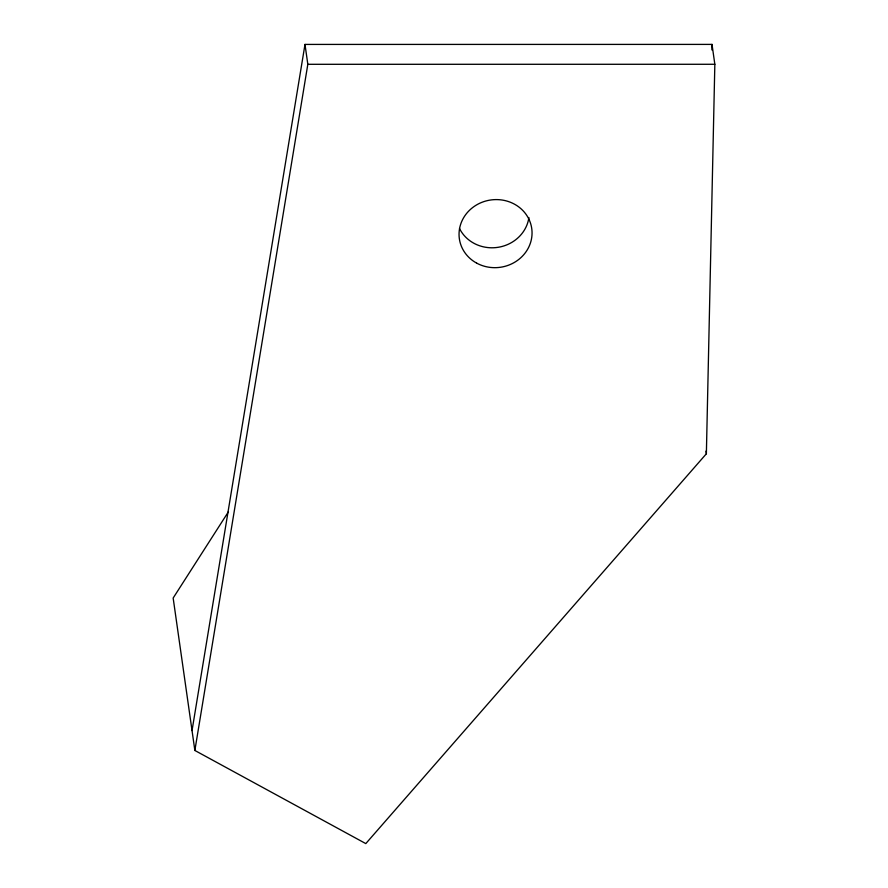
<?xml version="1.0" encoding="UTF-8"?>
<svg xmlns="http://www.w3.org/2000/svg" width="888" height="888" viewBox="0 0 888 888"><rect width="100%" height="100%" fill="white"/><g stroke="black" fill="none" stroke-linecap="round" stroke-linejoin="round"><path stroke-width="1.33" d="M711.887 49.939L712.01 44.4L304.995 44.422L192.03 730.591M228.449 511.743L173.16 598.035L194.861 750.471L365.801 843.6L706.371 453.768L714.84 64.28L712.01 44.4M194.861 750.471L307.825 64.302L304.995 44.422M307.825 64.302L714.84 64.28M705.993 451.115L706.371 453.768M528.904 217.56A36.552 33.988 -8.1 0 1 498.113 247.308A36.552 33.988 -8.1 0 1 459.518 228.527M476.656 263.114A36.552 33.988 -8.1 0 0 532.045 233.633A36.552 33.988 -8.1 0 0 477.944 204.151A36.552 33.988 -8.1 0 0 476.656 263.114"/></g></svg>
